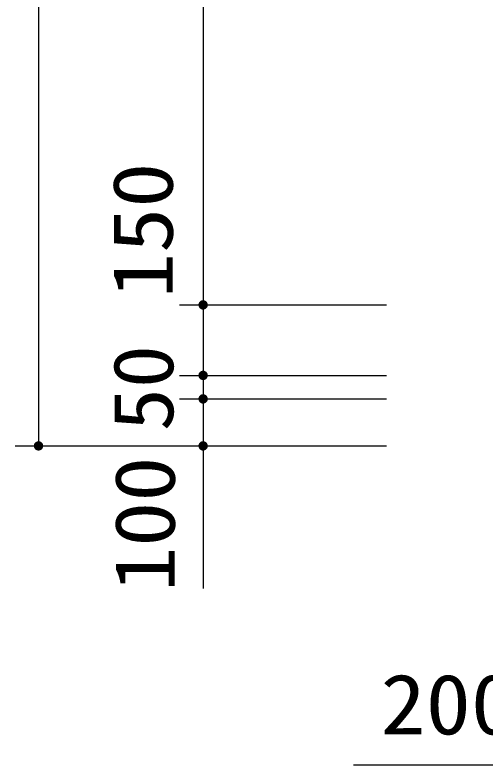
# Model space of a CAD drawing. Units: millimetres, scale not verified, with parts at other scales. Extents: x -14850 to 14850, y -10500 to 10500.
# Drawn here: x -615 to 387, y -5321 to -3725 of the extents above; entities that cross this region are included whole.
import ezdxf
from ezdxf.enums import TextEntityAlignment as Align

# ---------------------------------------------------------------- set-up
doc = ezdxf.new("R2010")
doc.units = ezdxf.units.MM
doc.header["$LTSCALE"] = 50
doc.layers.add('0-3_製作', color=5, linetype='Continuous', lineweight=25)
doc.styles.add('ＭＳ ゴシック', font='')
doc.styles.get('ＭＳ ゴシック').set_extended_font_data('MS Gothic')

msp = doc.modelspace()

# ---------------------------------------------------------------- linework, layer by layer
at = {"layer": '0-3_製作', "color": 2}
for p, q in [((-564.9, -2061.96), (-564.9, -4641.96)), ((-214.9, -2231.96), (-214.9, -4341.96)), ((-264.9, -4341.96), (175.23, -4341.96)), ((-214.9, -4341.96), (-214.9, -4491.96)), ((-264.9, -4491.96), (175.23, -4491.96)), ((-214.9, -4491.96), (-214.9, -4541.96)), ((-264.9, -4541.96), (175.23, -4541.96)), ((-214.9, -4541.96), (-214.9, -4641.96)), ((-614.9, -4641.96), (175.23, -4641.96)), ((-214.9, -4641.96), (-214.9, -4945.53)), ((457.39, -5320.89), (105.22, -5320.89))]:
    msp.add_line(p, q, dxfattribs=at)
at = {"layer": '0-3_製作'}
for points in [[(-224.88, -4341.33), (-214.9, -4331.96), (-214.9, -4341.96)], [(-224.72, -4340.09), (-214.9, -4331.96), (-224.88, -4341.33)], [(-224.41, -4338.87), (-214.9, -4331.96), (-224.72, -4340.09)], [(-223.95, -4337.7), (-214.9, -4331.96), (-224.41, -4338.87)], [(-223.34, -4336.6), (-214.9, -4331.96), (-223.95, -4337.7)], [(-222.6, -4335.59), (-214.9, -4331.96), (-223.34, -4336.6)], [(-221.74, -4334.67), (-214.9, -4331.96), (-222.6, -4335.59)], [(-220.78, -4333.87), (-214.9, -4331.96), (-221.74, -4334.67)], [(-219.72, -4333.2), (-214.9, -4331.96), (-220.78, -4333.87)], [(-218.58, -4332.66), (-214.9, -4331.96), (-219.72, -4333.2)], [(-217.39, -4332.28), (-214.9, -4331.96), (-218.58, -4332.66)], [(-216.15, -4332.04), (-214.9, -4331.96), (-217.39, -4332.28)], [(-214.9, -4331.96), (-204.9, -4341.96), (-214.9, -4341.96)], [(-214.9, -4331.96), (-204.98, -4340.71), (-204.9, -4341.96)], [(-214.9, -4331.96), (-205.21, -4339.48), (-204.98, -4340.71)], [(-214.9, -4331.96), (-205.6, -4338.28), (-205.21, -4339.48)], [(-214.9, -4331.96), (-206.14, -4337.14), (-205.6, -4338.28)], [(-214.9, -4331.96), (-206.81, -4336.08), (-206.14, -4337.14)], [(-214.9, -4331.96), (-207.61, -4335.12), (-206.81, -4336.08)], [(-214.9, -4331.96), (-208.52, -4334.26), (-207.61, -4335.12)], [(-214.9, -4331.96), (-209.54, -4333.52), (-208.52, -4334.26)], [(-214.9, -4331.96), (-210.64, -4332.91), (-209.54, -4333.52)], [(-214.9, -4331.96), (-211.81, -4332.45), (-210.64, -4332.91)], [(-214.9, -4331.96), (-213.02, -4332.14), (-211.81, -4332.45)], [(-214.9, -4331.96), (-214.27, -4331.98), (-213.02, -4332.14)], [(-224.88, -4341.33), (-214.9, -4341.96), (-224.9, -4341.96)], [(-224.9, -4341.96), (-214.9, -4341.96), (-224.82, -4343.22)], [(-224.82, -4343.22), (-214.9, -4341.96), (-224.58, -4344.45)], [(-224.58, -4344.45), (-214.9, -4341.96), (-224.2, -4345.64)], [(-224.2, -4345.64), (-214.9, -4341.96), (-223.66, -4346.78)], [(-223.66, -4346.78), (-214.9, -4341.96), (-222.99, -4347.84)], [(-222.99, -4347.84), (-214.9, -4341.96), (-222.19, -4348.81)], [(-222.19, -4348.81), (-214.9, -4341.96), (-221.27, -4349.67)], [(-221.27, -4349.67), (-214.9, -4341.96), (-220.26, -4350.41)], [(-220.26, -4350.41), (-214.9, -4341.96), (-219.16, -4351.01)], [(-219.16, -4351.01), (-214.9, -4341.96), (-217.99, -4351.47)], [(-217.99, -4351.47), (-214.9, -4341.96), (-216.77, -4351.78)], [(-216.77, -4351.78), (-214.9, -4341.96), (-214.9, -4351.96)], [(-216.77, -4351.78), (-214.9, -4351.96), (-215.53, -4351.94)], [(-214.9, -4341.96), (-213.65, -4351.88), (-214.9, -4351.96)], [(-214.9, -4341.96), (-212.41, -4351.65), (-213.65, -4351.88)], [(-214.9, -4341.96), (-211.22, -4351.26), (-212.41, -4351.65)], [(-214.9, -4341.96), (-210.08, -4350.73), (-211.22, -4351.26)], [(-214.9, -4341.96), (-209.02, -4350.05), (-210.08, -4350.73)], [(-214.9, -4341.96), (-208.05, -4349.25), (-209.02, -4350.05)], [(-214.9, -4341.96), (-207.19, -4348.34), (-208.05, -4349.25)], [(-214.9, -4341.96), (-206.46, -4347.32), (-207.19, -4348.34)], [(-214.9, -4341.96), (-205.85, -4346.22), (-206.46, -4347.32)], [(-214.9, -4341.96), (-205.39, -4345.05), (-205.85, -4346.22)], [(-214.9, -4341.96), (-205.08, -4343.84), (-205.39, -4345.05)], [(-214.9, -4341.96), (-204.92, -4342.59), (-205.08, -4343.84)], [(-214.9, -4341.96), (-204.9, -4341.96), (-204.92, -4342.59)], [(-224.88, -4491.33), (-214.9, -4481.96), (-214.9, -4491.96)], [(-224.72, -4490.09), (-214.9, -4481.96), (-224.88, -4491.33)], [(-224.41, -4488.87), (-214.9, -4481.96), (-224.72, -4490.09)], [(-223.95, -4487.7), (-214.9, -4481.96), (-224.41, -4488.87)], [(-223.34, -4486.6), (-214.9, -4481.96), (-223.95, -4487.7)], [(-222.6, -4485.59), (-214.9, -4481.96), (-223.34, -4486.6)], [(-221.74, -4484.67), (-214.9, -4481.96), (-222.6, -4485.59)], [(-220.78, -4483.87), (-214.9, -4481.96), (-221.74, -4484.67)], [(-219.72, -4483.2), (-214.9, -4481.96), (-220.78, -4483.87)], [(-218.58, -4482.66), (-214.9, -4481.96), (-219.72, -4483.2)], [(-217.39, -4482.28), (-214.9, -4481.96), (-218.58, -4482.66)], [(-216.15, -4482.04), (-214.9, -4481.96), (-217.39, -4482.28)], [(-214.9, -4481.96), (-204.9, -4491.96), (-214.9, -4491.96)], [(-214.9, -4481.96), (-204.98, -4490.71), (-204.9, -4491.96)], [(-214.9, -4481.96), (-205.21, -4489.48), (-204.98, -4490.71)], [(-214.9, -4481.96), (-205.6, -4488.28), (-205.21, -4489.48)], [(-214.9, -4481.96), (-206.14, -4487.14), (-205.6, -4488.28)], [(-214.9, -4481.96), (-206.81, -4486.08), (-206.14, -4487.14)], [(-214.9, -4481.96), (-207.61, -4485.12), (-206.81, -4486.08)], [(-214.9, -4481.96), (-208.52, -4484.26), (-207.61, -4485.12)], [(-214.9, -4481.96), (-209.54, -4483.52), (-208.52, -4484.26)], [(-214.9, -4481.96), (-210.64, -4482.91), (-209.54, -4483.52)], [(-214.9, -4481.96), (-211.81, -4482.45), (-210.64, -4482.91)], [(-214.9, -4481.96), (-213.02, -4482.14), (-211.81, -4482.45)], [(-214.9, -4481.96), (-214.27, -4481.98), (-213.02, -4482.14)], [(-224.88, -4491.33), (-214.9, -4491.96), (-224.9, -4491.96)], [(-224.9, -4491.96), (-214.9, -4491.96), (-224.82, -4493.22)], [(-224.82, -4493.22), (-214.9, -4491.96), (-224.58, -4494.45)], [(-224.58, -4494.45), (-214.9, -4491.96), (-224.2, -4495.64)], [(-224.2, -4495.64), (-214.9, -4491.96), (-223.66, -4496.78)], [(-223.66, -4496.78), (-214.9, -4491.96), (-222.99, -4497.84)], [(-222.99, -4497.84), (-214.9, -4491.96), (-222.19, -4498.81)], [(-222.19, -4498.81), (-214.9, -4491.96), (-221.27, -4499.67)], [(-221.27, -4499.67), (-214.9, -4491.96), (-220.26, -4500.41)], [(-220.26, -4500.41), (-214.9, -4491.96), (-219.16, -4501.01)], [(-219.16, -4501.01), (-214.9, -4491.96), (-217.99, -4501.47)], [(-217.99, -4501.47), (-214.9, -4491.96), (-216.77, -4501.79)], [(-216.77, -4501.79), (-214.9, -4491.96), (-214.9, -4501.96)], [(-214.9, -4491.96), (-213.65, -4501.88), (-214.9, -4501.96)], [(-214.9, -4491.96), (-212.41, -4501.65), (-213.65, -4501.88)], [(-214.9, -4491.96), (-211.22, -4501.26), (-212.41, -4501.65)], [(-214.9, -4491.96), (-210.08, -4500.73), (-211.22, -4501.26)], [(-214.9, -4491.96), (-209.02, -4500.05), (-210.08, -4500.73)], [(-214.9, -4491.96), (-208.05, -4499.25), (-209.02, -4500.05)], [(-214.9, -4491.96), (-207.19, -4498.34), (-208.05, -4499.25)], [(-214.9, -4491.96), (-206.46, -4497.32), (-207.19, -4498.34)], [(-214.9, -4491.96), (-205.85, -4496.22), (-206.46, -4497.32)], [(-214.9, -4491.96), (-205.39, -4495.05), (-205.85, -4496.22)], [(-214.9, -4491.96), (-205.08, -4493.84), (-205.39, -4495.05)], [(-214.9, -4491.96), (-204.92, -4492.59), (-205.08, -4493.84)], [(-214.9, -4491.96), (-204.9, -4491.96), (-204.92, -4492.59)], [(-216.77, -4501.79), (-214.9, -4501.96), (-215.53, -4501.94)], [(-224.88, -4541.33), (-214.9, -4541.96), (-224.9, -4541.96)], [(-224.9, -4541.96), (-214.9, -4541.96), (-224.82, -4543.22)], [(-224.88, -4541.33), (-214.9, -4531.96), (-214.9, -4541.96)], [(-224.72, -4540.09), (-214.9, -4531.96), (-224.88, -4541.33)], [(-224.82, -4543.22), (-214.9, -4541.96), (-224.58, -4544.45)], [(-224.41, -4538.87), (-214.9, -4531.96), (-224.72, -4540.09)], [(-224.58, -4544.45), (-214.9, -4541.96), (-224.2, -4545.64)], [(-223.95, -4537.7), (-214.9, -4531.96), (-224.41, -4538.87)], [(-224.2, -4545.64), (-214.9, -4541.96), (-223.66, -4546.78)], [(-223.34, -4536.6), (-214.9, -4531.96), (-223.95, -4537.7)], [(-223.66, -4546.78), (-214.9, -4541.96), (-222.99, -4547.84)], [(-222.6, -4535.59), (-214.9, -4531.96), (-223.34, -4536.6)], [(-222.99, -4547.84), (-214.9, -4541.96), (-222.19, -4548.81)], [(-221.74, -4534.67), (-214.9, -4531.96), (-222.6, -4535.59)], [(-222.19, -4548.81), (-214.9, -4541.96), (-221.27, -4549.67)], [(-220.78, -4533.87), (-214.9, -4531.96), (-221.74, -4534.67)], [(-221.27, -4549.67), (-214.9, -4541.96), (-220.26, -4550.41)], [(-219.72, -4533.2), (-214.9, -4531.96), (-220.78, -4533.87)], [(-220.26, -4550.41), (-214.9, -4541.96), (-219.16, -4551.01)], [(-218.58, -4532.66), (-214.9, -4531.96), (-219.72, -4533.2)], [(-219.16, -4551.01), (-214.9, -4541.96), (-217.99, -4551.47)], [(-217.39, -4532.28), (-214.9, -4531.96), (-218.58, -4532.66)], [(-217.99, -4551.47), (-214.9, -4541.96), (-216.77, -4551.79)], [(-216.15, -4532.04), (-214.9, -4531.96), (-217.39, -4532.28)], [(-216.77, -4551.79), (-214.9, -4541.96), (-214.9, -4551.96)], [(-214.9, -4531.96), (-204.9, -4541.96), (-214.9, -4541.96)], [(-214.9, -4531.96), (-204.98, -4540.71), (-204.9, -4541.96)], [(-214.9, -4531.96), (-205.21, -4539.48), (-204.98, -4540.71)], [(-214.9, -4531.96), (-205.6, -4538.28), (-205.21, -4539.48)], [(-214.9, -4531.96), (-206.14, -4537.14), (-205.6, -4538.28)], [(-214.9, -4531.96), (-206.81, -4536.08), (-206.14, -4537.14)], [(-214.9, -4531.96), (-207.61, -4535.12), (-206.81, -4536.08)], [(-214.9, -4531.96), (-208.52, -4534.26), (-207.61, -4535.12)], [(-214.9, -4531.96), (-209.54, -4533.52), (-208.52, -4534.26)], [(-214.9, -4531.96), (-210.64, -4532.91), (-209.54, -4533.52)], [(-214.9, -4531.96), (-211.81, -4532.45), (-210.64, -4532.91)], [(-214.9, -4531.96), (-213.02, -4532.14), (-211.81, -4532.45)], [(-214.9, -4531.96), (-214.27, -4531.98), (-213.02, -4532.14)], [(-214.9, -4541.96), (-213.65, -4551.88), (-214.9, -4551.96)], [(-214.9, -4541.96), (-212.41, -4551.65), (-213.65, -4551.88)], [(-214.9, -4541.96), (-211.22, -4551.26), (-212.41, -4551.65)], [(-214.9, -4541.96), (-210.08, -4550.73), (-211.22, -4551.26)], [(-214.9, -4541.96), (-209.02, -4550.05), (-210.08, -4550.73)], [(-214.9, -4541.96), (-208.05, -4549.25), (-209.02, -4550.05)], [(-214.9, -4541.96), (-207.19, -4548.34), (-208.05, -4549.25)], [(-214.9, -4541.96), (-206.46, -4547.32), (-207.19, -4548.34)], [(-214.9, -4541.96), (-205.85, -4546.22), (-206.46, -4547.32)], [(-214.9, -4541.96), (-205.39, -4545.05), (-205.85, -4546.22)], [(-214.9, -4541.96), (-205.08, -4543.84), (-205.39, -4545.05)], [(-214.9, -4541.96), (-204.92, -4542.59), (-205.08, -4543.84)], [(-214.9, -4541.96), (-204.9, -4541.96), (-204.92, -4542.59)], [(-216.77, -4551.79), (-214.9, -4551.96), (-215.53, -4551.94)], [(-574.88, -4641.33), (-564.9, -4641.96), (-574.9, -4641.96)], [(-574.9, -4641.96), (-564.9, -4641.96), (-574.82, -4643.22)], [(-574.72, -4640.09), (-564.9, -4641.96), (-574.88, -4641.33)], [(-574.82, -4643.22), (-564.9, -4641.96), (-574.58, -4644.45)], [(-574.72, -4640.09), (-564.9, -4631.96), (-564.9, -4641.96)], [(-574.41, -4638.87), (-564.9, -4631.96), (-574.72, -4640.09)], [(-574.58, -4644.45), (-564.9, -4641.96), (-574.2, -4645.64)], [(-573.95, -4637.7), (-564.9, -4631.96), (-574.41, -4638.87)], [(-574.2, -4645.64), (-564.9, -4641.96), (-573.66, -4646.78)], [(-573.34, -4636.6), (-564.9, -4631.96), (-573.95, -4637.7)], [(-573.66, -4646.78), (-564.9, -4641.96), (-572.99, -4647.84)], [(-572.6, -4635.59), (-564.9, -4631.96), (-573.34, -4636.6)], [(-572.99, -4647.84), (-564.9, -4641.96), (-572.19, -4648.81)], [(-571.74, -4634.67), (-564.9, -4631.96), (-572.6, -4635.59)], [(-572.19, -4648.81), (-564.9, -4641.96), (-571.27, -4649.67)], [(-570.78, -4633.87), (-564.9, -4631.96), (-571.74, -4634.67)], [(-571.27, -4649.67), (-564.9, -4641.96), (-570.26, -4650.41)], [(-569.72, -4633.2), (-564.9, -4631.96), (-570.78, -4633.87)], [(-570.26, -4650.41), (-564.9, -4641.96), (-569.16, -4651.01)], [(-568.58, -4632.66), (-564.9, -4631.96), (-569.72, -4633.2)], [(-569.16, -4651.01), (-564.9, -4641.96), (-567.99, -4651.47)], [(-567.39, -4632.28), (-564.9, -4631.96), (-568.58, -4632.66)], [(-567.99, -4651.47), (-564.9, -4641.96), (-564.9, -4651.96)], [(-566.15, -4632.04), (-564.9, -4631.96), (-567.39, -4632.28)], [(-564.9, -4631.96), (-554.9, -4641.96), (-564.9, -4641.96)], [(-564.9, -4631.96), (-554.98, -4640.71), (-554.9, -4641.96)], [(-564.9, -4631.96), (-555.21, -4639.48), (-554.98, -4640.71)], [(-564.9, -4631.96), (-555.6, -4638.28), (-555.21, -4639.48)], [(-564.9, -4631.96), (-556.14, -4637.14), (-555.6, -4638.28)], [(-564.9, -4631.96), (-556.81, -4636.08), (-556.14, -4637.14)], [(-564.9, -4631.96), (-557.61, -4635.12), (-556.81, -4636.08)], [(-564.9, -4631.96), (-558.52, -4634.26), (-557.61, -4635.12)], [(-564.9, -4631.96), (-559.54, -4633.52), (-558.52, -4634.26)], [(-564.9, -4631.96), (-560.64, -4632.91), (-559.54, -4633.52)], [(-564.9, -4631.96), (-561.81, -4632.45), (-560.64, -4632.91)], [(-564.9, -4631.96), (-563.02, -4632.14), (-561.81, -4632.45)], [(-564.27, -4631.98), (-563.02, -4632.14), (-564.9, -4631.96)], [(-564.9, -4641.96), (-563.65, -4651.88), (-564.9, -4651.96)], [(-564.9, -4641.96), (-562.41, -4651.65), (-563.65, -4651.88)], [(-564.9, -4641.96), (-561.22, -4651.26), (-562.41, -4651.65)], [(-564.9, -4641.96), (-560.08, -4650.73), (-561.22, -4651.26)], [(-564.9, -4641.96), (-559.02, -4650.05), (-560.08, -4650.73)], [(-564.9, -4641.96), (-558.05, -4649.25), (-559.02, -4650.05)], [(-564.9, -4641.96), (-557.19, -4648.34), (-558.05, -4649.25)], [(-564.9, -4641.96), (-556.46, -4647.32), (-557.19, -4648.34)], [(-564.9, -4641.96), (-555.85, -4646.22), (-556.46, -4647.32)], [(-564.9, -4641.96), (-555.39, -4645.05), (-555.85, -4646.22)], [(-564.9, -4641.96), (-555.08, -4643.84), (-555.39, -4645.05)], [(-564.9, -4641.96), (-554.92, -4642.59), (-555.08, -4643.84)], [(-554.9, -4641.96), (-554.92, -4642.59), (-564.9, -4641.96)], [(-224.88, -4641.33), (-214.9, -4641.96), (-224.9, -4641.96)], [(-224.9, -4641.96), (-214.9, -4641.96), (-224.82, -4643.22)], [(-224.88, -4641.33), (-214.9, -4631.96), (-214.9, -4641.96)], [(-224.72, -4640.09), (-214.9, -4631.96), (-224.88, -4641.33)], [(-224.82, -4643.22), (-214.9, -4641.96), (-224.58, -4644.45)], [(-224.41, -4638.87), (-214.9, -4631.96), (-224.72, -4640.09)], [(-224.58, -4644.45), (-214.9, -4641.96), (-224.2, -4645.64)], [(-223.95, -4637.7), (-214.9, -4631.96), (-224.41, -4638.87)], [(-224.2, -4645.64), (-214.9, -4641.96), (-223.66, -4646.78)], [(-223.34, -4636.6), (-214.9, -4631.96), (-223.95, -4637.7)], [(-223.66, -4646.78), (-214.9, -4641.96), (-222.99, -4647.84)], [(-222.6, -4635.59), (-214.9, -4631.96), (-223.34, -4636.6)], [(-222.99, -4647.84), (-214.9, -4641.96), (-222.19, -4648.81)], [(-221.74, -4634.67), (-214.9, -4631.96), (-222.6, -4635.59)], [(-222.19, -4648.81), (-214.9, -4641.96), (-221.27, -4649.67)], [(-220.78, -4633.87), (-214.9, -4631.96), (-221.74, -4634.67)], [(-221.27, -4649.67), (-214.9, -4641.96), (-220.26, -4650.41)], [(-219.72, -4633.2), (-214.9, -4631.96), (-220.78, -4633.87)], [(-220.26, -4650.41), (-214.9, -4641.96), (-219.16, -4651.01)], [(-218.58, -4632.66), (-214.9, -4631.96), (-219.72, -4633.2)], [(-219.16, -4651.01), (-214.9, -4641.96), (-217.99, -4651.47)], [(-217.39, -4632.28), (-214.9, -4631.96), (-218.58, -4632.66)], [(-217.99, -4651.47), (-214.9, -4641.96), (-216.77, -4651.79)], [(-216.15, -4632.04), (-214.9, -4631.96), (-217.39, -4632.28)], [(-216.77, -4651.79), (-214.9, -4641.96), (-214.9, -4651.96)], [(-214.9, -4631.96), (-204.9, -4641.96), (-214.9, -4641.96)], [(-214.9, -4631.96), (-204.98, -4640.71), (-204.9, -4641.96)], [(-214.9, -4631.96), (-205.21, -4639.48), (-204.98, -4640.71)], [(-214.9, -4631.96), (-205.6, -4638.28), (-205.21, -4639.48)], [(-214.9, -4631.96), (-206.14, -4637.14), (-205.6, -4638.28)], [(-214.9, -4631.96), (-206.81, -4636.08), (-206.14, -4637.14)], [(-214.9, -4631.96), (-207.61, -4635.12), (-206.81, -4636.08)], [(-214.9, -4631.96), (-208.52, -4634.26), (-207.61, -4635.12)], [(-214.9, -4631.96), (-209.54, -4633.52), (-208.52, -4634.26)], [(-214.9, -4631.96), (-210.64, -4632.91), (-209.54, -4633.52)], [(-214.9, -4631.96), (-211.81, -4632.45), (-210.64, -4632.91)], [(-214.9, -4631.96), (-213.02, -4632.14), (-211.81, -4632.45)], [(-214.9, -4631.96), (-214.27, -4631.98), (-213.02, -4632.14)], [(-214.9, -4641.96), (-213.65, -4651.88), (-214.9, -4651.96)], [(-214.9, -4641.96), (-212.41, -4651.65), (-213.65, -4651.88)], [(-214.9, -4641.96), (-211.22, -4651.26), (-212.41, -4651.65)], [(-214.9, -4641.96), (-210.08, -4650.73), (-211.22, -4651.26)], [(-214.9, -4641.96), (-209.02, -4650.05), (-210.08, -4650.73)], [(-214.9, -4641.96), (-208.05, -4649.25), (-209.02, -4650.05)], [(-214.9, -4641.96), (-207.19, -4648.34), (-208.05, -4649.25)], [(-214.9, -4641.96), (-206.46, -4647.32), (-207.19, -4648.34)], [(-214.9, -4641.96), (-205.85, -4646.22), (-206.46, -4647.32)], [(-214.9, -4641.96), (-205.39, -4645.05), (-205.85, -4646.22)], [(-214.9, -4641.96), (-205.08, -4643.84), (-205.39, -4645.05)], [(-214.9, -4641.96), (-204.92, -4642.59), (-205.08, -4643.84)], [(-214.9, -4641.96), (-204.9, -4641.96), (-204.92, -4642.59)], [(-567.99, -4651.47), (-564.9, -4651.96), (-566.77, -4651.79)], [(-566.77, -4651.79), (-564.9, -4651.96), (-565.53, -4651.94)], [(-216.77, -4651.79), (-214.9, -4651.96), (-215.53, -4651.94)]]:
    msp.add_solid(points, dxfattribs=at)

# ---------------------------------------------------------------- texts
at = {"layer": '0-3_製作', "color": 4, "style": 'ＭＳ ゴシック'}
for s, width, p in [('150', 1.1, (-240.95, -4327.46)), ('50', 1.05, (-239.9, -4610.71)), ('100', 1.1, (-236.55, -4952.77))]:
    msp.add_text(s, height=128.4, rotation=90, dxfattribs=dict(at, width=width)).set_placement(p, align=Align.BOTTOM_LEFT)
at = {"layer": '0-3_製作', "color": 4, "style": 'ＭＳ ゴシック', "width": 1.1}
msp.add_text('200', height=128.4, dxfattribs=at).set_placement((162.32, -5294.39), align=Align.BOTTOM_LEFT)

doc.saveas('drawing.dxf')
